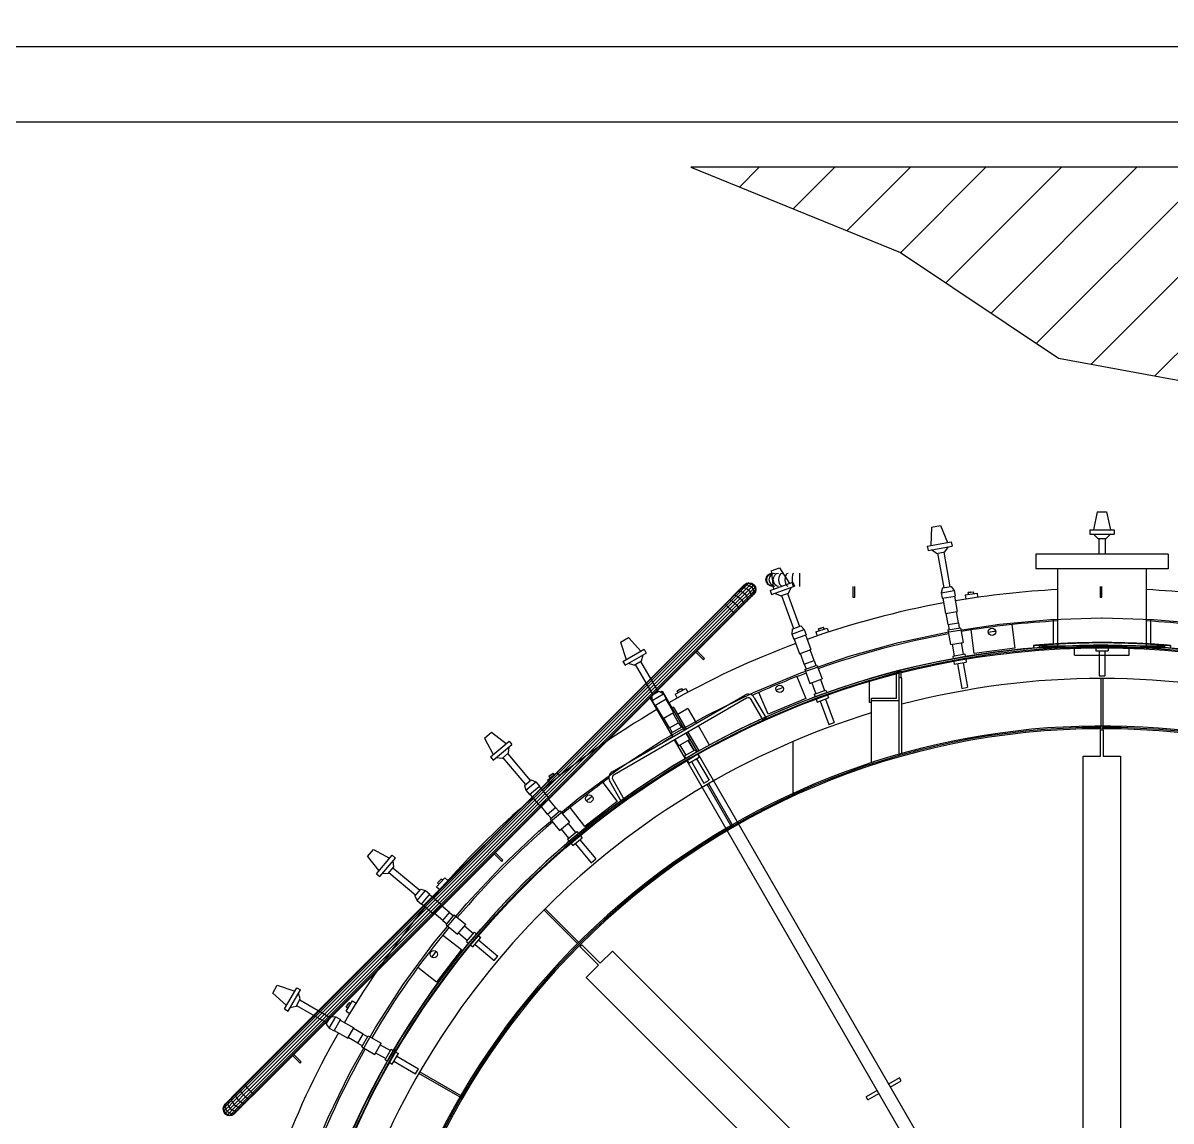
# Model space of a CAD drawing. Header units: metres. Extents: x 0 to 63075, y 0 to 44550.
# Drawn here: x 57802 to 58431, y 41837 to 42439 of the extents above; entities that cross this region are included whole.
import ezdxf

# ---------------------------------------------------------------- set-up
doc = ezdxf.new("R2010")
doc.units = ezdxf.units.M
doc.header["$LTSCALE"] = 75
for name, color, linetype in [('GSB', 7, 'Continuous'), ('ML6', 1, 'Continuous'), ('SDM', 7, 'Continuous'), ('SL1', 8, 'Continuous')]:
    doc.layers.add(name, color=color, linetype=linetype)
doc.styles.add('ROMANS', font='ROMANS.SHX')
doc.dimstyles.new('75___1-75', dxfattribs={"dimscale": 75, "dimtxt": 2.5, "dimasz": 2, "dimexe": 1.5, "dimexo": 1, "dimgap": 0.5, "dimtad": 1, "dimdec": 0, "dimzin": 12, "dimtxsty": 'ROMANS', "dimcen": 0, "dimclrd": 256, "dimclre": 256, "dimclrt": 3, "dimazin": 3, "dimtfac": 1, "dimtdec": 0, "dimtmove": 0, "dimatfit": 0, "dimfxl": 1, "dimlwd": -1, "dimlwe": -1, "dimarcsym": 0})

# ---------------------------------------------------------------- blocks, each defined once
blk = doc.blocks.new('A$C6bae614f')
at = {"layer": 'SL1'}
h = blk.add_hatch(dxfattribs=at)
h.set_pattern_fill('_USER', color=256, scale=195, angle=44.9981, style=0, pattern_type=0)
h.set_pattern_definition([(44.99813, (346235.7, -3607.55), (-137.8813, 137.89033), [])])
h.paths.add_polyline_path([(405901.2, 56898.2), (401513.3, 56898.3), (402279.4, 56587.7), (402855.4, 56201.3), (403609, 56062.2), (404432.8, 56092.1), (405157.1, 56389.7), (405568.8, 56741.9)])
for p, q in [((387952.8, 57339.8), (407722, 57339.8)), ((388233.8, 57064.3), (407422, 57064.3)), ((402997.8, 55640.4), (402983.9, 55574.5)), ((402997.8, 55640.4), (403031.4, 55640.4)), ((403031.4, 55640.4), (403045.3, 55574.5)), ((402392.5, 55584.5), (402390.3, 55517.2)), ((402392.5, 55584.5), (402425.6, 55590.3)), ((402425.6, 55590.3), (402450.7, 55527.8)), ((402970.2, 55574.5), (403059.1, 55574.5)), ((402970.2, 55574.5), (402970.2, 55558.6)), ((402970.2, 55558.6), (403059.1, 55558.6)), ((402999.1, 55542.7), (402983.2, 55558.6)), ((403030.2, 55542.7), (403046.1, 55558.6)), ((403059.1, 55574.5), (403059.1, 55558.6)), ((402376.8, 55514.8), (402464.3, 55530.2)), ((402376.8, 55514.8), (402379.5, 55499.2)), ((402379.5, 55499.2), (402467.1, 55514.6)), ((402441.4, 55493.9), (402454.3, 55512.4)), ((402464.3, 55530.2), (402467.1, 55514.6)), ((402999.1, 55542.7), (403030.2, 55542.7)), ((403003.1, 55542.7), (403003.1, 55485.7)), ((403026.2, 55542.7), (403026.2, 55485.7)), ((402410.7, 55488.5), (402392.3, 55501.5)), ((402410.7, 55488.5), (402441.4, 55493.9)), ((402414.7, 55489.2), (402436.9, 55363)), ((402437.4, 55493.2), (402459.7, 55367)), ((403256.1, 55485.7), (402773.1, 55485.7)), ((402773.1, 55485.7), (402773.1, 55432.3)), ((403256.1, 55485.7), (403256.1, 55432.3)), ((401806.2, 55424.4), (401837.7, 55435.9)), ((401837.7, 55435.9), (401873.3, 55378.7)), ((403256.1, 55432.3), (402773.1, 55432.3)), ((402852.6, 55432.3), (402852.6, 55150.9)), ((403176.6, 55432.3), (403176.6, 55150.9)), ((401787.4, 55392.3), (401789.3, 55401.7)), ((401789.3, 55383), (401787.4, 55392.3)), ((401789.3, 55401.7), (401794.5, 55409.6)), ((401790.5, 55392.3), (401792.3, 55401.7)), ((401792.3, 55383), (401790.5, 55392.3)), ((401792.3, 55401.7), (401797.5, 55409.6)), ((401794.5, 55409.6), (401802.5, 55414.9)), ((401797.5, 55409.6), (401805.2, 55414.9)), ((401799.7, 55392.3), (401801.4, 55401.7)), ((401801.4, 55383), (401799.7, 55392.3)), ((401801.4, 55401.7), (401806.2, 55409.6)), ((401802.5, 55414.9), (401811.8, 55416.7)), ((401805.2, 55414.9), (401814.3, 55416.7)), ((401806.2, 55424.4), (401815.7, 55357.7)), ((401806.2, 55409.6), (401813.3, 55414.9)), ((401813.3, 55414.9), (401821.7, 55416.7)), ((401814.5, 55392.3), (401816, 55401.7)), ((401816, 55383), (401814.5, 55392.3)), ((401816, 55401.7), (401820.1, 55409.6)), ((401820.1, 55409.6), (401826.3, 55414.9)), ((401826.3, 55414.9), (401833.6, 55416.7)), ((401834.2, 55392.3), (401835.4, 55401.7)), ((401835.4, 55383), (401834.2, 55392.3)), ((401835.4, 55401.7), (401838.7, 55409.6)), ((401838.7, 55409.6), (401843.6, 55414.9)), ((401843.6, 55414.9), (401849.4, 55416.7)), ((401857.8, 55392.3), (401858.6, 55401.7)), ((401858.6, 55383), (401857.8, 55392.3)), ((401858.6, 55401.7), (401860.9, 55409.6)), ((401860.9, 55409.6), (401864.4, 55414.9)), ((401864.4, 55414.9), (401868.4, 55416.7)), ((401884.1, 55392.3), (401884.5, 55401.7)), ((401884.5, 55383), (401884.1, 55392.3)), ((401884.5, 55401.7), (401885.7, 55409.6)), ((401885.7, 55409.6), (401887.5, 55414.9)), ((401887.5, 55414.9), (401889.5, 55416.7)), ((401911.8, 55414.9), (401911.8, 55416.7)), ((401911.8, 55409.6), (401911.8, 55414.9)), ((401911.8, 55375.1), (401911.8, 55409.6)), ((401682.6, 55347.6), (401669.2, 55334.2)), ((401700.2, 55362.7), (401673.3, 55335.8)), ((401718.2, 55373.2), (401679.5, 55334.5)), ((401693.8, 55358.8), (401682.6, 55347.6)), ((401682.6, 55347.6), (401688, 55350.4)), ((401686.7, 55330.5), (401703.2, 55346.9)), ((401688, 55350.4), (401695.2, 55350.2)), ((401702.2, 55367.2), (401693.8, 55358.8)), ((401693.8, 55358.8), (401700.2, 55362.7)), ((401695.2, 55350.2), (401703.2, 55346.9)), ((401709.4, 55371.9), (401700.2, 55362.7)), ((401700.2, 55362.7), (401708.4, 55363.3)), ((401707.4, 55372.5), (401702.2, 55367.2)), ((401702.2, 55367.2), (401709.4, 55371.9)), ((401703.2, 55346.9), (401733.6, 55377.4)), ((401703.2, 55346.9), (401710.6, 55341.1)), ((401707.4, 55372.5), (401715.2, 55377.6)), ((401709.2, 55374.2), (401707.4, 55372.5)), ((401708.4, 55363.3), (401716.9, 55360.6)), ((401709.2, 55374.2), (401717.1, 55379.5)), ((401715.2, 55377.6), (401709.4, 55371.9)), ((401709.4, 55371.9), (401718.2, 55373.2)), ((401735, 55365.5), (401710.6, 55341.1)), ((401715.2, 55377.6), (401717.1, 55379.5)), ((401715.2, 55377.6), (401724.4, 55379.3)), ((401746.8, 55364.2), (401716.4, 55333.7)), ((401716.9, 55360.6), (401724.5, 55355.1)), ((401717.1, 55379.5), (401726.4, 55381.4)), ((401726.4, 55381.4), (401718.2, 55373.2)), ((401718.2, 55373.2), (401727.2, 55371)), ((401724.4, 55379.3), (401733.6, 55377.4)), ((401724.5, 55355.1), (401730.1, 55347.4)), ((401726.4, 55381.4), (401735.8, 55379.5)), ((401727.2, 55371), (401735, 55365.5)), ((401730.1, 55347.4), (401732.7, 55338.9)), ((401747, 55345.7), (401732.1, 55330.8)), ((401742.6, 55348.8), (401732.7, 55338.9)), ((401733.6, 55377.4), (401735.8, 55379.5)), ((401733.6, 55377.4), (401741.5, 55372)), ((401741.5, 55372), (401735, 55365.5)), ((401735, 55365.5), (401740.4, 55357.7)), ((401735.8, 55379.5), (401743.7, 55374.2)), ((401740.4, 55357.7), (401742.6, 55348.8)), ((401742.6, 55348.8), (401741.3, 55340)), ((401741.5, 55372), (401743.7, 55374.2)), ((401741.5, 55372), (401746.8, 55364.2)), ((401747, 55345.7), (401741.9, 55338)), ((401750.8, 55357), (401742.6, 55348.8)), ((401743.7, 55374.2), (401749, 55366.3)), ((401749, 55347.7), (401743.7, 55339.7)), ((401746.8, 55364.2), (401749, 55366.3)), ((401746.8, 55364.2), (401748.8, 55354.9)), ((401748.8, 55354.9), (401747, 55345.7)), ((401747, 55345.7), (401749, 55347.7)), ((401749, 55366.3), (401750.8, 55357)), ((401750.8, 55357), (401749, 55347.7)), ((401794.5, 55375.1), (401789.3, 55383)), ((401797.5, 55375.1), (401792.3, 55383)), ((401802.5, 55369.8), (401794.5, 55375.1)), ((401805.2, 55369.8), (401797.5, 55375.1)), ((401806.2, 55375.1), (401801.4, 55383)), ((401811.8, 55367.9), (401802.5, 55369.8)), ((401802.7, 55353), (401886.3, 55383.4)), ((401802.7, 55353), (401808.1, 55338.1)), ((401814.3, 55367.9), (401805.2, 55369.8)), ((401813.3, 55369.8), (401806.2, 55375.1)), ((401808.1, 55338.1), (401891.7, 55368.5)), ((401821.7, 55367.9), (401813.3, 55369.8)), ((401820.1, 55375.1), (401816, 55383)), ((401826.3, 55369.8), (401820.1, 55375.1)), ((401840.8, 55333), (401820.4, 55342.5)), ((401833.6, 55367.9), (401826.3, 55369.8)), ((401838.7, 55375.1), (401835.4, 55383)), ((401843.6, 55369.8), (401838.7, 55375.1)), ((401840.8, 55333), (401870, 55343.6)), ((401849.4, 55367.9), (401843.6, 55369.8)), ((401860.9, 55375.1), (401858.6, 55383)), ((401864.4, 55369.8), (401860.9, 55375.1)), ((401868.4, 55367.9), (401864.4, 55369.8)), ((401866.2, 55342.3), (401910.1, 55221.8)), ((401870, 55343.6), (401879.5, 55364.1)), ((401885.7, 55375.1), (401884.5, 55383)), ((401887.5, 55369.8), (401885.7, 55375.1)), ((401886.3, 55383.4), (401891.7, 55368.5)), ((401889.5, 55367.9), (401887.5, 55369.8)), ((401911.8, 55369.8), (401911.8, 55375.1)), ((401911.8, 55367.9), (401911.8, 55369.8)), ((402105.4, 55367.9), (402105.4, 55328.8)), ((402111.8, 55328.8), (402111.8, 55367.9)), ((402432.2, 55362.2), (402427.7, 55344.5)), ((402427.7, 55344.5), (402474.7, 55352.8)), ((402427.7, 55344.5), (402431.2, 55324.5)), ((402432.2, 55362.2), (402464.4, 55367.8)), ((402464.4, 55367.8), (402474.7, 55352.8)), ((402474.7, 55352.8), (402478.2, 55332.8)), ((402514.9, 55337.4), (402558.4, 55343.5)), ((402526.2, 55345.9), (402545.3, 55348.6)), ((402535.7, 55347.3), (402526.2, 55345.9)), ((402527.2, 55339.1), (402526.2, 55345.9)), ((402535.7, 55347.3), (402545.3, 55348.6)), ((402546.2, 55341.8), (402545.3, 55348.6)), ((402558.4, 55343.5), (402560.6, 55328.2)), ((403008.3, 55367.9), (403008.3, 55328.8)), ((403014.6, 55328.8), (403014.6, 55367.9)), ((401673.3, 55335.8), (399850.4, 53513)), ((399882.7, 53547.8), (401638.5, 55303.5)), ((401654.2, 55319.3), (401638.5, 55303.5)), ((401638.5, 55303.5), (401639.8, 55302.2)), ((401639.8, 55302.2), (401643.5, 55298.5)), ((401679.5, 55334.5), (401643.5, 55298.5)), ((401668.4, 55312.2), (401649.1, 55292.9)), ((401669.2, 55334.2), (401654.2, 55319.3)), ((401654.2, 55319.3), (401657, 55319.4)), ((401710.6, 55341.1), (401655.7, 55286.3)), ((401657, 55319.4), (401662, 55316.9)), ((401662, 55316.9), (401668.4, 55312.2)), ((401668.4, 55312.2), (401686.7, 55330.5)), ((401668.4, 55312.2), (401675.3, 55305.9)), ((401669.2, 55334.2), (401673.3, 55335.8)), ((401705.2, 55303.9), (401671.7, 55270.3)), ((401673.3, 55335.8), (401679.5, 55334.5)), ((401675.3, 55305.9), (401681.6, 55299)), ((401679.5, 55334.5), (401686.7, 55330.5)), ((401699.9, 55317.3), (401681.6, 55299)), ((401703.9, 55310.1), (401686.4, 55292.5)), ((401686.7, 55330.5), (401693.9, 55324.4)), ((401717.1, 55313.1), (401688.7, 55284.8)), ((401693.9, 55324.4), (401699.9, 55317.3)), ((401716.4, 55333.7), (401699.9, 55317.3)), ((401699.9, 55317.3), (401703.9, 55310.1)), ((401705.2, 55303.9), (401703.7, 55299.7)), ((401732.7, 55338.9), (401703.9, 55310.1)), ((401703.9, 55310.1), (401705.2, 55303.9)), ((401732.1, 55330.8), (401705.2, 55303.9)), ((401710.6, 55341.1), (401716.4, 55333.7)), ((401716.4, 55333.7), (401719.6, 55325.8)), ((401741.9, 55338), (401717.1, 55313.1)), ((401719.9, 55318.5), (401717.1, 55313.1)), ((401719.6, 55325.8), (401719.9, 55318.5)), ((401732.1, 55330.8), (401728.3, 55324.3)), ((401732.7, 55338.9), (401732.1, 55330.8)), ((401741.3, 55340), (401736.7, 55332.7)), ((401741.9, 55338), (401743.7, 55339.7)), ((401844.5, 55334.4), (401888.3, 55213.9)), ((402105.4, 55328.8), (402111.8, 55328.8)), ((402431.2, 55324.5), (402478.2, 55332.8)), ((402433.1, 55324.8), (402442.9, 55268.7)), ((402476.4, 55332.4), (402486.3, 55276.4)), ((402514.9, 55337.4), (402517.2, 55321.7)), ((403008.3, 55328.8), (403014.6, 55328.8)), ((401643.5, 55298.5), (399851.7, 53506.8)), ((399874, 53517.9), (401649.1, 55292.9)), ((401667.9, 55274.1), (399876.1, 53482.4)), ((399887.2, 53504.7), (401662.3, 55279.7)), ((399898.6, 53497.4), (401671.7, 55270.3)), ((401655.7, 55286.3), (399899.9, 53530.6)), ((401673, 55269), (399917.2, 53513.3)), ((401643.5, 55298.5), (401655.7, 55286.3)), ((401655.7, 55286.3), (401662.3, 55279.7)), ((401681.6, 55299), (401662.3, 55279.7)), ((401662.3, 55279.7), (401667.9, 55274.1)), ((401686.4, 55292.5), (401667.9, 55274.1)), ((401667.9, 55274.1), (401671.7, 55270.3)), ((401671.7, 55270.3), (401673, 55269)), ((401688.7, 55284.8), (401673, 55269)), ((401681.6, 55299), (401686.4, 55292.5)), ((401686.4, 55292.5), (401688.9, 55287.5)), ((401688.9, 55287.5), (401688.7, 55284.8)), ((402442.9, 55268.7), (402486.3, 55276.4)), ((402453, 55228.9), (402445.7, 55269.2)), ((402490.5, 55235.5), (402483.5, 55275.9)), ((401883.9, 55212.3), (401914.5, 55223.5)), ((401914.5, 55223.5), (401927.3, 55210.4)), ((401979.2, 55212.6), (401997.6, 55218.6)), ((401988.4, 55215.7), (401997.6, 55218.6)), ((401999.7, 55212), (401997.6, 55218.6)), ((402451.9, 55209), (402498.2, 55217.2)), ((402453, 55228.9), (402490.5, 55235.5)), ((402453, 55228.9), (402456.3, 55209.8)), ((402455, 55202.6), (402640.1, 55230.7)), ((402490.5, 55235.5), (402493.8, 55216.4)), ((402498.2, 55217.2), (402507.6, 55163.7)), ((402640.1, 55230.7), (402826.5, 55247.7)), ((402685.4, 55228.6), (402696.7, 55142.4)), ((402826.5, 55247.7), (403013.6, 55253.3)), ((402836.8, 55248), (402836.8, 55157.6)), ((403013.6, 55253.3), (403015.6, 55253.3)), ((403015.6, 55253.3), (403202.7, 55247.6)), ((403192.4, 55248), (403192.4, 55157.5)), ((403202.7, 55247.6), (403389.1, 55230.7)), ((401256.5, 55164.9), (401285.6, 55181.7)), ((401285.6, 55181.7), (401330.6, 55131.5)), ((401883.9, 55212.3), (401882.4, 55194.1)), ((401882.4, 55194.1), (401927.3, 55210.4)), ((401882.4, 55194.1), (401889.4, 55175)), ((401889.4, 55175), (401934.3, 55191.3)), ((401891.2, 55175.6), (401910.6, 55122.2)), ((401927.3, 55210.4), (401934.3, 55191.3)), ((401932.5, 55190.7), (401952, 55137.2)), ((401969.6, 55202.2), (402011.4, 55215.9)), ((401969.6, 55202.2), (401974.5, 55187.2)), ((401988.4, 55215.7), (401979.2, 55212.6)), ((401981.4, 55206.1), (401979.2, 55212.6)), ((402011.4, 55215.9), (402016.2, 55201.1)), ((402272, 55163.3), (402455, 55202.6)), ((402451.9, 55209), (402461.4, 55155.6)), ((402548, 55122.8), (402536.7, 55209)), ((401256.5, 55164.9), (401277.5, 55100.8)), ((401265.5, 55093.9), (401342.5, 55138.4)), ((401342.5, 55138.4), (401350.4, 55124.7)), ((401910.6, 55122.2), (401952, 55137.2)), ((401963.2, 55097.7), (401949.3, 55136.3)), ((402091.6, 55113), (402272, 55163.3)), ((402461.4, 55155.6), (402507.6, 55163.7)), ((402468, 55156.7), (402475.4, 55114.7)), ((402501, 55162.6), (402508.4, 55120.5)), ((402696.7, 55142.4), (402548, 55122.8)), ((402764.6, 55152.4), (402764.6, 55152.4)), ((402764.6, 55152.4), (402764.6, 55142.9)), ((402785.6, 55151), (403243.6, 55150.9)), ((402785.6, 55151), (402785.6, 55144.6)), ((402785.6, 55144.6), (403243.6, 55144.6)), ((402836.8, 55157.6), (402836.8, 55157.6)), ((402836.8, 55148), (402836.8, 55148)), ((402914.6, 55116.7), (402914.6, 55142.1)), ((403114.6, 55142.1), (402914.6, 55142.1)), ((402992.3, 55143.7), (402992.3, 55132.8)), ((402992.3, 55132.8), (403036.8, 55132.8)), ((403004, 55132.8), (403003.9, 55041.5)), ((403025.2, 55132.8), (403025.2, 55041.5)), ((403036.8, 55143.7), (403036.8, 55132.8)), ((403114.6, 55116.7), (403114.6, 55142.1)), ((403192.4, 55148), (403192.4, 55148)), ((403243.6, 55150.9), (403243.6, 55144.6)), ((403264.6, 55152.4), (403264.6, 55142.9)), ((401265.5, 55093.9), (401273.4, 55080.2)), ((401273.4, 55080.2), (401350.4, 55124.7)), ((401306.4, 55080.9), (401333.4, 55096.4)), ((401329.9, 55094.4), (401394, 54983.4)), ((401333.4, 55096.4), (401339.2, 55118.2)), ((401531.6, 55127.6), (401559.2, 55100)), ((401563.7, 55104.5), (401536, 55132.1)), ((401559.2, 55100), (401563.7, 55104.5)), ((401927.4, 55084.6), (401913.3, 55123.1)), ((401914.7, 55052), (402091.6, 55113)), ((401927.4, 55084.6), (401963.2, 55097.7)), ((401963.2, 55097.7), (401969.8, 55079.5)), ((402470, 55113.7), (402513.8, 55121.5)), ((402470, 55113.7), (402471.8, 55103.8)), ((402473.4, 55094.4), (402475.3, 55083.7)), ((402475.3, 55083.7), (402519.1, 55091.4)), ((402513.8, 55121.5), (402515.6, 55111.5)), ((402517.2, 55102.2), (402519.1, 55091.4)), ((402914.6, 55116.7), (403114.6, 55116.7)), ((401306.4, 55080.9), (401284.7, 55086.7)), ((401309.9, 55082.9), (401374, 54971.9)), ((401741.7, 54980.3), (401914.7, 55052)), ((401927.4, 55084.6), (401934, 55066.5)), ((401929.9, 55064.9), (401974, 55081)), ((401929.9, 55064.9), (401948.4, 55013.9)), ((401974, 55081), (401992.6, 55030)), ((402165.4, 55023.9), (402280.4, 55058.9)), ((402264.6, 55051.9), (402274.1, 55051.9)), ((402264.6, 54959.8), (402264.6, 55051.9)), ((402274.1, 54755), (402274.1, 55051.9)), ((402280.4, 55058.9), (402280.4, 55034.3)), ((402486.8, 55085.7), (402502.6, 54995.8)), ((402507.7, 55089.4), (402523.6, 54999.5)), ((401900.7, 55038.6), (401933.9, 54958.3)), ((401948.4, 55013.9), (401992.6, 55030)), ((401954.7, 55016.2), (401969.3, 54976.1)), ((401986.3, 55027.7), (402000.9, 54987.6)), ((402165.4, 54943.9), (402165.4, 55023.9)), ((402283.6, 55034.3), (402274.1, 55034.3)), ((402283.6, 54757.7), (402283.6, 55034.3)), ((403003.9, 55041.5), (403025.2, 55041.5)), ((403011.4, 54858.3), (403011.4, 55031.8)), ((403017.8, 55031.8), (403017.8, 54858.3)), ((401226.5, 54691.5), (401710.5, 54970.9)), ((401369.8, 54969.5), (401398.1, 54985.8)), ((401369.8, 54969.5), (401371.6, 54951.3)), ((401371.6, 54951.3), (401413, 54975.2)), ((401398.1, 54985.8), (401413, 54975.2)), ((401407.9, 54984.3), (401403.7, 54981.8)), ((401409.1, 54985), (401407.9, 54984.3)), ((401409.1, 54985), (401490.5, 54843.9)), ((401413, 54975.2), (401423.1, 54957.6)), ((401456.1, 54974.5), (401494.8, 54995.1)), ((401456.1, 54974.5), (401463.5, 54960.5)), ((401463.7, 54986.4), (401480.7, 54995.5)), ((401472.2, 54991), (401463.7, 54986.4)), ((401466.9, 54980.3), (401463.7, 54986.4)), ((401472.2, 54991), (401480.7, 54995.5)), ((401483.9, 54989.3), (401480.7, 54995.5)), ((401494.8, 54995.1), (401502.1, 54981.5)), ((401573.4, 54898.4), (401741.7, 54980.3)), ((401795.3, 54900.9), (401762.1, 54981.2)), ((401964.2, 54974.2), (402006, 54989.4)), ((401964.2, 54974.2), (401967.7, 54964.7)), ((402006, 54989.4), (402009.5, 54979.9)), ((402012.7, 54971), (402016.5, 54960.8)), ((402502.6, 54995.8), (402523.6, 54999.5)), ((401716.8, 54959.9), (401232.9, 54680.5)), ((401365.1, 54959.6), (401369.4, 54962.1)), ((401365.1, 54959.6), (401446.5, 54818.5)), ((401370.5, 54962.7), (401369.4, 54962.1)), ((401371.6, 54951.3), (401381.8, 54933.7)), ((401381.8, 54933.7), (401423.1, 54957.6)), ((401383.4, 54934.7), (401411.9, 54885.4)), ((401421.5, 54956.7), (401450, 54907.4)), ((401444.8, 54925.7), (401443.7, 54925.1)), ((401450.9, 54925.2), (401496, 54847.1)), ((401777.6, 54880), (401734.2, 54955.3)), ((401745.2, 54961.6), (401788.6, 54886.4)), ((401933.9, 54958.3), (401795.3, 54900.9)), ((401970.9, 54955.8), (401974.6, 54945.5)), ((401974.6, 54945.5), (402016.5, 54960.8)), ((401985.6, 54949.5), (402016.8, 54863.7)), ((402005.5, 54956.8), (402036.8, 54871)), ((402172.5, 54943.9), (402165.4, 54943.9)), ((402172.5, 54723.9), (402172.5, 54959.8)), ((402172.5, 54959.8), (402264.6, 54959.8)), ((402274.1, 54950.3), (402172.5, 54950.3)), ((401410.4, 54806.4), (401573.4, 54898.4)), ((401411.9, 54885.4), (401450, 54907.4)), ((401434.9, 54851.3), (401414.3, 54886.8)), ((401467.9, 54870.4), (401447.5, 54906)), ((401470.1, 54904), (401499.1, 54920.7)), ((401534.5, 54869.3), (401505.2, 54920.2)), ((401788.6, 54886.4), (401777.6, 54880)), ((401434.9, 54851.3), (401467.9, 54870.4)), ((401434.9, 54851.3), (401444.6, 54834.6)), ((401440.7, 54832.4), (401481.4, 54855.8)), ((401467.9, 54870.4), (401477.6, 54853.6)), ((401481.4, 54855.8), (401488.9, 54843)), ((401581.1, 54788.7), (401540.9, 54858.3)), ((402016.8, 54863.7), (402036.8, 54871)), ((403009.8, 54748.5), (403009.8, 54843.8)), ((403009.8, 54843.8), (403019.3, 54843.8)), ((403012.2, 54848.5), (403012.2, 54853.3)), ((403017, 54853.3), (403017, 54848.5)), ((403019.3, 54843.8), (403019.3, 54748.5)), ((400760.3, 54813.8), (400786, 54835.4)), ((400760.3, 54813.8), (400792, 54754.4)), ((400781.5, 54745.6), (400849.6, 54802.7)), ((400786, 54835.4), (400839, 54793.8)), ((400849.6, 54802.7), (400859.7, 54790.6)), ((401253.2, 54704.8), (401410.4, 54806.4)), ((401440.7, 54832.4), (401448.2, 54819.5)), ((401452.9, 54807.5), (401492.6, 54738.6)), ((401454.5, 54808.5), (401467.9, 54785.3)), ((401467.9, 54785.3), (401508.6, 54808.8)), ((401495.2, 54832), (401508.6, 54808.8)), ((401496.9, 54832.9), (401536.6, 54764)), ((401502.4, 54836.1), (401542.2, 54767.2)), ((401502.8, 54805.5), (401524.1, 54768.5)), ((401526.1, 54769.6), (401504.7, 54806.6)), ((401887.2, 54612.2), (401887.2, 54801.9)), ((400791.6, 54733.4), (400859.7, 54790.6)), ((400824, 54739.8), (400847.8, 54759.8)), ((400844.8, 54757.2), (400927.2, 54659)), ((400847.8, 54759.8), (400849.8, 54782.2)), ((401473.7, 54788.7), (401495.1, 54751.7)), ((401490.3, 54749), (401528.9, 54771.2)), ((401528.9, 54771.2), (401533.9, 54762.5)), ((401540.3, 54755.2), (402885.4, 52425.2)), ((400781.5, 54745.6), (400791.6, 54733.4)), ((400824, 54739.8), (400801.6, 54741.8)), ((400827.1, 54742.4), (400909.5, 54644.2)), ((401490.3, 54749), (401495.4, 54740.2)), ((401498.5, 54731), (402843.6, 52401)), ((401500.1, 54732), (401505.6, 54722.6)), ((401505.6, 54722.6), (401544.1, 54744.8)), ((401515.7, 54728.4), (401561.3, 54649.3)), ((401534, 54739), (401579.7, 54659.9)), ((401538.6, 54754.3), (401544.1, 54744.8)), ((402946.3, 52445.4), (402946.3, 54748.5)), ((402946.3, 54748.5), (403009.8, 54748.5)), ((403019.3, 54748.5), (403082.8, 54748.5)), ((403082.8, 54748.5), (403082.8, 52445.4)), ((400989.8, 54661), (401024.4, 54688.1)), ((400995.3, 54674), (401010.5, 54686)), ((401002.9, 54680), (400995.3, 54674)), ((400999.6, 54668.6), (400995.3, 54674)), ((401002.9, 54680), (401010.5, 54686)), ((401014.7, 54680.5), (401010.5, 54686)), ((401024.4, 54688.1), (401034, 54675.9)), ((401102.4, 54593.8), (401253.2, 54704.8)), ((400905.8, 54641.1), (400930.8, 54662.1)), ((400905.8, 54641.1), (400910.7, 54623.5)), ((400910.7, 54623.5), (400947.3, 54654.2)), ((400923.8, 54608), (400960.4, 54638.7)), ((400930.8, 54662.1), (400947.3, 54654.2)), ((400947.3, 54654.2), (400960.4, 54638.7)), ((400958.9, 54637.4), (400995.5, 54593.9)), ((400989.8, 54661), (400999.6, 54648.5)), ((401191.8, 54652), (401244.8, 54583)), ((401260.7, 54581.6), (401217.2, 54656.9)), ((401228.2, 54663.2), (401271.7, 54588)), ((401561.3, 54649.3), (401579.7, 54659.9)), ((401659.3, 54494.4), (401572.6, 54644.6)), ((401578.1, 54647.8), (401664.8, 54497.5)), ((400910.7, 54623.5), (400923.8, 54608)), ((400925.2, 54609.2), (400961.8, 54565.6)), ((400958.6, 54474), (401102.4, 54593.8)), ((400961.8, 54565.6), (400995.5, 54593.9)), ((401019.6, 54560.5), (400993.3, 54592.1)), ((401271.7, 54588), (401260.7, 54581.6)), ((400990.4, 54536.1), (400963.9, 54567.4)), ((400990.4, 54536.1), (401019.6, 54560.5)), ((400999.4, 54518.4), (401035.4, 54548.6)), ((401019.6, 54560.5), (401032, 54545.7)), ((401035.4, 54548.6), (401070.3, 54507)), ((401125.7, 54491.7), (401072.8, 54560.7)), ((401244.8, 54583), (401125.7, 54491.7)), ((400990.4, 54536.1), (401002.8, 54521.2)), ((400999.4, 54518.4), (401034.3, 54476.8)), ((401034.3, 54476.8), (401070.3, 54507)), ((400822.2, 54345.7), (400958.6, 54474)), ((401039.5, 54481.1), (401066.9, 54448.4)), ((401062.7, 54444.9), (401096.8, 54473.5)), ((401065.2, 54502.7), (401092.6, 54469.9)), ((401096.8, 54473.5), (401103.3, 54465.7)), ((401062.7, 54444.9), (401069.2, 54437.1)), ((401075.3, 54429.9), (401082.3, 54421.5)), ((401082.3, 54421.5), (401116.4, 54450.1)), ((401091.3, 54429), (401149.9, 54359)), ((401107.5, 54442.6), (401166.3, 54372.7)), ((401109.4, 54458.5), (401116.4, 54450.1)), ((400332.5, 54382), (400354.1, 54407.7)), ((400332.5, 54382), (400374.1, 54329)), ((400354.1, 54407.7), (400413.5, 54376)), ((400365.2, 54318.4), (400422.4, 54386.5)), ((400422.4, 54386.5), (400434.5, 54376.3)), ((400795.1, 54391.2), (400822.7, 54363.5)), ((400827.2, 54368), (400799.6, 54395.7)), ((400377.4, 54308.2), (400434.5, 54376.3)), ((400408.2, 54320.1), (400428.2, 54343.9)), ((400425.6, 54340.9), (400523.8, 54258.5)), ((400428.2, 54343.9), (400426.2, 54366.4)), ((400693.9, 54209.4), (400822.2, 54345.7)), ((400822.7, 54363.5), (400827.2, 54368)), ((401149.9, 54359), (401166.3, 54372.7)), ((400365.2, 54318.4), (400377.4, 54308.2)), ((400408.2, 54320.1), (400385.7, 54318.2)), ((400410.7, 54323.2), (400508.9, 54240.8)), ((400585.1, 54271.3), (400614.5, 54304)), ((400588.2, 54285.1), (400601.2, 54299.5)), ((400594.7, 54292.3), (400601.2, 54299.5)), ((400606.3, 54294.8), (400601.2, 54299.5)), ((400614.5, 54304), (400626, 54293.7)), ((400505.8, 54237.2), (400526.8, 54262.2)), ((400513.7, 54220.7), (400544.4, 54257.3)), ((400526.8, 54262.2), (400544.4, 54257.3)), ((400544.4, 54257.3), (400560, 54244.2)), ((400585.1, 54271.3), (400596.9, 54260.7)), ((400594.7, 54292.3), (400588.2, 54285.1)), ((400593.4, 54280.5), (400588.2, 54285.1)), ((400505.8, 54237.2), (400513.7, 54220.7)), ((400513.7, 54220.7), (400529.3, 54207.6)), ((400529.3, 54207.6), (400560, 54244.2)), ((400558.8, 54242.8), (400602.4, 54206.2)), ((400530.5, 54209.1), (400574.1, 54172.5)), ((400574.1, 54065.6), (400693.9, 54209.4)), ((400574.1, 54172.5), (400602.4, 54206.2)), ((400607.4, 54148.4), (400575.9, 54174.6)), ((400631.9, 54177.6), (400600.6, 54204)), ((400607.4, 54148.4), (400631.9, 54177.6)), ((400619.4, 54132.5), (400649.6, 54168.5)), ((400631.9, 54177.6), (400646.7, 54165.1)), ((400649.6, 54168.5), (400691.2, 54133.6)), ((401099.6, 54063.8), (400976.9, 54186.5)), ((400981.4, 54191), (401104.1, 54068.3)), ((400607.4, 54148.4), (400622.2, 54135.9)), ((400619.4, 54132.5), (400661, 54097.6)), ((400661, 54097.6), (400691.2, 54133.6)), ((400686.8, 54128.5), (400719.6, 54101)), ((400607.2, 54095.1), (400676.2, 54042.2)), ((400665.3, 54102.8), (400698, 54075.3)), ((400694.5, 54071.1), (400723.1, 54105.2)), ((400717.8, 54051.5), (400746.4, 54085.6)), ((400723.1, 54105.2), (400730.8, 54098.7)), ((400738.1, 54092.6), (400746.4, 54085.6)), ((400463.1, 53914.8), (400574.1, 54065.6)), ((400676.2, 54042.2), (400584.9, 53923.2)), ((400694.5, 54071.1), (400702.2, 54064.6)), ((400709.5, 54058.5), (400717.8, 54051.5)), ((400725.3, 54060.4), (400795.2, 54001.7)), ((400738.9, 54076.7), (400808.9, 54018)), ((401108.7, 54052.5), (401115.5, 54059.2)), ((401176.1, 53985.1), (401108.7, 54052.5)), ((401115.5, 54059.2), (401182.8, 53991.8)), ((400795.2, 54001.7), (400808.9, 54018)), ((401182.8, 53991.8), (401227.7, 54036.7)), ((401227.7, 54036.7), (402856.2, 52408.1)), ((400584.9, 53923.2), (400515.9, 53976.1)), ((401131.2, 53940.2), (401176.1, 53985.1)), ((402759.7, 52311.6), (401131.2, 53940.2)), ((399986.3, 53882.4), (400003.1, 53911.5)), ((399986.3, 53882.4), (400036.4, 53837.4)), ((400003.1, 53911.5), (400067.1, 53890.5)), ((400029.5, 53825.5), (400074, 53902.5)), ((400043.2, 53817.6), (400087.7, 53894.6)), ((400074, 53902.5), (400087.7, 53894.6)), ((400087, 53861.5), (400081.2, 53883.3)), ((400361.5, 53757.6), (400463.1, 53914.8)), ((400071.5, 53834.6), (400049.7, 53828.8)), ((400071.5, 53834.6), (400087, 53861.5)), ((400073.5, 53838.1), (400184.5, 53774)), ((400085.1, 53858.1), (400196, 53794)), ((400254.3, 53817.3), (400277.5, 53854.6)), ((400254.9, 53831.4), (400265.1, 53847.8)), ((400260, 53839.6), (400254.9, 53831.4)), ((400260, 53839.6), (400265.1, 53847.8)), ((400271, 53844.1), (400265.1, 53847.8)), ((400277.5, 53854.6), (400290.7, 53846.4)), ((400029.5, 53825.5), (400043.2, 53817.6)), ((400182.1, 53769.9), (400198.4, 53798.1)), ((400192.7, 53755), (400216.6, 53796.4)), ((400198.4, 53798.1), (400216.6, 53796.4)), ((400216.6, 53796.4), (400234.2, 53786.2)), ((400254.3, 53817.3), (400267.7, 53808.9)), ((400260.8, 53827.8), (400254.9, 53831.4)), ((400182.1, 53769.9), (400192.7, 53755)), ((400192.7, 53755), (400210.3, 53744.9)), ((400210.3, 53744.9), (400234.2, 53786.2)), ((400233.3, 53784.6), (400282.5, 53756.1)), ((400260.5, 53718), (400282.5, 53756.1)), ((400269.5, 53594.6), (400361.5, 53757.6)), ((400316.6, 53733.1), (400281.1, 53753.7)), ((400211.3, 53746.5), (400260.5, 53718)), ((400297.5, 53700.1), (400261.9, 53720.4)), ((400297.5, 53700.1), (400316.6, 53733.1)), ((400312.1, 53686.5), (400335.6, 53727.2)), ((400316.6, 53733.1), (400333.3, 53723.4)), ((400335.6, 53727.2), (400382.6, 53700.1)), ((400297.5, 53700.1), (400314.3, 53690.4)), ((400312.1, 53686.5), (400359.1, 53659.4)), ((400359.1, 53659.4), (400382.6, 53700.1)), ((400362.4, 53665.2), (400399.4, 53643.9)), ((400379.2, 53694.3), (400416.2, 53672.9)), ((400396.7, 53639.1), (400418.9, 53677.7)), ((400418.9, 53677.7), (400427.7, 53672.6)), ((400435.9, 53667.9), (400445.4, 53662.4)), ((400058.6, 53654.7), (400086.2, 53627.1)), ((400090.7, 53631.6), (400063.1, 53659.2)), ((400086.2, 53627.1), (400090.7, 53631.6)), ((400396.7, 53639.1), (400405.4, 53634.1)), ((400413.6, 53629.3), (400423.1, 53623.9)), ((400423.1, 53623.9), (400445.4, 53662.4)), ((400428.9, 53634), (400508, 53588.2)), ((400439.5, 53652.3), (400518.6, 53606.7)), ((400187.6, 53426.3), (400269.5, 53594.6)), ((400508, 53588.2), (400518.6, 53606.7)), ((400670.4, 53503.1), (400520.1, 53589.9)), ((400523.3, 53595.4), (400673.5, 53508.6)), ((399882.7, 53547.8), (399866.9, 53532.1)), ((399882.7, 53547.8), (399884, 53546.5)), ((399884, 53546.5), (399887.7, 53542.8)), ((399887.7, 53542.8), (399893.3, 53537.2)), ((402275.2, 53574), (402235.5, 53551)), ((402241.8, 53540), (402281.5, 53563)), ((402281.5, 53563), (402275.2, 53574)), ((399851.7, 53506.8), (399813, 53468.1)), ((399835.8, 53498.3), (399814.3, 53476.9)), ((399852, 53517.2), (399818.9, 53484.1)), ((399850.4, 53513), (399835.8, 53498.3)), ((399838.6, 53503.7), (399835.8, 53498.3)), ((399835.8, 53498.3), (399836, 53491.1)), ((399887.2, 53504.7), (399838.8, 53456.2)), ((399839.3, 53483.2), (399855.7, 53499.6)), ((399852, 53517.2), (399850.4, 53513)), ((399850.4, 53513), (399851.7, 53506.8)), ((399851.7, 53506.8), (399855.7, 53499.6)), ((399866.9, 53532.1), (399852, 53517.2)), ((399855.7, 53499.6), (399874, 53517.9)), ((399855.7, 53499.6), (399861.7, 53492.4)), ((399880.3, 53511), (399861.7, 53492.4)), ((399901.4, 53497.6), (399861.9, 53458)), ((399866.9, 53532.1), (399866.8, 53529.3)), ((399866.8, 53529.3), (399869.3, 53524.3)), ((399869.3, 53524.3), (399874, 53517.9)), ((399874, 53517.9), (399880.3, 53511)), ((399880.3, 53511), (399899.9, 53530.6)), ((399880.3, 53511), (399887.2, 53504.7)), ((399898.6, 53497.4), (399882.3, 53481.1)), ((399887.2, 53504.7), (399893.7, 53499.9)), ((399893.3, 53537.2), (399906.5, 53524)), ((399893.7, 53499.9), (399898.6, 53497.4)), ((399898.6, 53497.4), (399901.4, 53497.6)), ((399901.4, 53497.6), (399917.2, 53513.3)), ((399906.5, 53524), (399915.8, 53514.6)), ((399915.8, 53514.6), (399917.2, 53513.3)), ((402193.6, 53526.9), (402153.9, 53504)), ((402160.3, 53493), (402153.9, 53504)), ((402160.3, 53493), (402200, 53515.9)), ((399806.7, 53469.2), (399804.8, 53459.9)), ((399806.9, 53461.9), (399804.8, 53459.9)), ((399804.8, 53459.9), (399806.7, 53450.5)), ((399811.9, 53477.1), (399806.7, 53469.2)), ((399808.6, 53471.1), (399806.7, 53469.2)), ((399808.6, 53471.1), (399806.9, 53461.9)), ((399813, 53468.1), (399806.9, 53461.9)), ((399806.9, 53461.9), (399808.8, 53452.7)), ((399813.7, 53478.9), (399808.6, 53471.1)), ((399814.3, 53476.9), (399808.6, 53471.1)), ((399808.8, 53452.7), (399815.2, 53459.1)), ((399813.7, 53478.9), (399811.9, 53477.1)), ((399814.3, 53476.9), (399813, 53468.1)), ((399813, 53468.1), (399815.2, 53459.1)), ((399818.9, 53484.1), (399813.7, 53478.9)), ((399818.9, 53484.1), (399814.3, 53476.9)), ((399815.2, 53459.1), (399825.6, 53469.4)), ((399815.2, 53459.1), (399820.7, 53451.3)), ((399861.7, 53492.4), (399820.7, 53451.3)), ((399823.5, 53486.1), (399822.9, 53478)), ((399822.9, 53478), (399825.6, 53469.4)), ((399827.4, 53492.6), (399823.5, 53486.1)), ((399825.6, 53469.4), (399839.3, 53483.2)), ((399825.6, 53469.4), (399831.1, 53461.8)), ((399838.8, 53456.2), (399828.4, 53445.9)), ((399831.1, 53461.8), (399838.8, 53456.2)), ((399836, 53491.1), (399839.3, 53483.2)), ((399860.4, 53466.7), (399837.4, 53443.7)), ((399838.8, 53456.2), (399847.3, 53453.6)), ((399839.3, 53483.2), (399845.1, 53475.7)), ((399845.1, 53475.7), (399852.5, 53470)), ((399867.6, 53466.4), (399846.2, 53445)), ((399852.5, 53470), (399860.4, 53466.7)), ((399861.9, 53458), (399853.4, 53449.6)), ((399855.4, 53454.2), (399861.9, 53458)), ((399876.1, 53482.4), (399860.4, 53466.7)), ((399860.4, 53466.7), (399867.6, 53466.4)), ((399861.7, 53492.4), (399868.9, 53486.4)), ((399882.3, 53481.1), (399867.6, 53466.4)), ((399867.6, 53466.4), (399873.1, 53469.2)), ((399868.9, 53486.4), (399876.1, 53482.4)), ((399876.1, 53482.4), (399882.3, 53481.1)), ((399882.3, 53481.1), (399886.5, 53482.6)), ((399808.8, 53452.7), (399806.7, 53450.5)), ((399806.7, 53450.5), (399811.9, 53442.6)), ((399808.8, 53452.7), (399814.1, 53444.8)), ((399814.1, 53444.8), (399811.9, 53442.6)), ((399811.9, 53442.6), (399819.9, 53437.3)), ((399820.7, 53451.3), (399814.1, 53444.8)), ((399814.1, 53444.8), (399822, 53439.5)), ((399828.4, 53445.9), (399819.9, 53437.3)), ((399819.9, 53437.3), (399829.2, 53435.5)), ((399820.7, 53451.3), (399828.4, 53445.9)), ((399822, 53439.5), (399831.3, 53437.5)), ((399828.4, 53445.9), (399837.4, 53443.7)), ((399831.3, 53437.5), (399829.2, 53435.5)), ((399829.2, 53435.5), (399838.5, 53437.3)), ((399837.4, 53443.7), (399831.3, 53437.5)), ((399831.3, 53437.5), (399840.5, 53439.3)), ((399837.4, 53443.7), (399846.2, 53445)), ((399838.5, 53437.3), (399846.4, 53442.6)), ((399840.5, 53439.3), (399838.5, 53437.3)), ((399846.2, 53445), (399840.5, 53439.3)), ((399840.5, 53439.3), (399848.2, 53444.4)), ((399846.2, 53445), (399853.4, 53449.6)), ((399848.2, 53444.4), (399846.4, 53442.6)), ((399847.3, 53453.6), (399855.4, 53454.2)), ((399853.4, 53449.6), (399848.2, 53444.4)), ((400115.9, 53253.3), (400187.6, 53426.3))]:
    blk.add_line(p, q, dxfattribs=at)
blk.add_lwpolyline([(405901.2, 56898.2), (401513.3, 56898.3), (402279.4, 56587.7), (402855.4, 56201.3), (403609, 56062.2), (404432.8, 56092.1), (405157.1, 56389.7), (405568.8, 56741.9)], close=True, dxfattribs=at)
for centre, radius in [((402613.2, 55202), 13.5), ((403014.5, 52153.3), 3000), ((403014.5, 52153.3), 2990.5), ((401837.8, 54994.3), 13.5), ((401142.6, 54592.9), 13.5), ((400575, 54025.3), 13.5)]:
    blk.add_circle(centre, radius, dxfattribs=at)
for centre, radius, start, end in [((403014.5, 52153.3), 3207.1, 92.8935, 99.6051), ((403014.5, 52153.3), 3207.1, 80.3912, 87.1028), ((403014.5, 52153.3), 3207.1, 100.3912, 109.6051), ((403014.5, 52153.3), 3092.8, 93.0006, 99.5629), ((403014.5, 52153.3), 3092.8, 80.4334, 86.9957), ((403014.5, 52153.3), 3092.8, 100.4334, 109.5629), ((403014.5, 52153.3), 3075, 97.2466, 97.7497), ((403014.5, 52153.3), 3000, 352.9702, 184.2441), ((403014.5, 52153.3), 3207.1, 110.3912, 119.5444), ((403014.5, 52153.3), 2993.5, 75.7946, 104.1948), ((403016.3, 52129.7), 3033.2, 93.392, 94.6195), ((403008.6, 52250.3), 2902.8, 93.3931, 93.7997), ((403014.5, 52153.3), 3092.8, 110.4334, 114.3918), ((403014.5, 52153.3), 2993.5, 106.4773, 164.4688), ((403014.5, 52153.3), 2878.5, 75.287, 104.7092), ((401723.2, 54948.9), 25.4, 29.9981, 119.9981), ((403014.5, 52153.3), 3075, 112.2466, 112.7497), ((401723.2, 54948.9), 12.7, 29.9981, 119.9981), ((403014.5, 52153.3), 2878.5, 107.0088, 162.789), ((403014.5, 52153.3), 3207.1, 120.4519, 129.6051), ((403014.5, 52153.3), 2705, 330.3863, 210.6755), ((403014.5, 52153.3), 2700, 90.0486, 179.9476), ((403014.5, 52153.3), 2695.2, 90.0487, 179.9475), ((403014.5, 52153.3), 2700, 0.0486, 89.9476), ((403014.5, 52153.3), 2695.2, 0.0487, 89.9475), ((403014.5, 52153.3), 3092.8, 120.4687, 121.213), ((401239.2, 54669.5), 25.4, 119.9981, 209.9981), ((401239.2, 54669.5), 12.7, 119.9981, 209.9981), ((403014.5, 52153.3), 3092.8, 125.6044, 129.5629), ((403014.5, 52153.3), 3207.1, 130.3912, 139.6051), ((403014.5, 52153.3), 3075, 127.2466, 127.7497), ((403014.5, 52153.3), 3092.8, 130.4334, 139.5629), ((403014.5, 52153.3), 3207.1, 140.3912, 149.6051), ((403014.5, 52153.3), 3092.8, 140.4334, 149.5629), ((403014.5, 52153.3), 3075, 142.2466, 142.7497), ((403014.5, 52153.3), 3207.1, 150.3912, 159.6051), ((403014.5, 52153.3), 3092.8, 150.4334, 159.5629)]:
    blk.add_arc(centre, radius, start, end, dxfattribs=at)
for centre, major_axis in [((401446.6, 54922.7), (4.33, 2.5)), ((401468, 54907.7), (-5.2, -3)), ((401500.8, 54917.7), (4.33, 2.5))]:
    blk.add_ellipse(centre, major_axis=major_axis, ratio=0.707107, start_param=0, end_param=1.570796, dxfattribs=at)
for points, knots in [([(402764.6, 55152.4), (402764.3, 55152.4), (402770.8, 55152.9), (402783.6, 55153.9), (402790, 55154.4), (402797.9, 55155), (402807.1, 55155.7), (402816.3, 55156.3), (402826.7, 55157), (402837.8, 55157.6), (402854.4, 55158.6), (402874.4, 55159.6), (402896.3, 55160.5), (402911, 55161.1), (402926.5, 55161.6), (402942.4, 55161.9), (402958.3, 55162.3), (402974.6, 55162.6), (402990.7, 55162.7), (402998.8, 55162.8), (403006.7, 55162.8), (403014.6, 55162.8), (403046.1, 55162.8), (403079.5, 55162.3), (403110.3, 55161.3), (403125.7, 55160.8), (403140.5, 55160.2), (403154.1, 55159.6), (403167.8, 55158.9), (403180.3, 55158.3), (403191.4, 55157.6), (403208.1, 55156.6), (403223.1, 55155.6), (403234.9, 55154.7), (403242.8, 55154.1), (403249.2, 55153.6), (403254, 55153.3), (403258.8, 55152.9), (403261.9, 55152.6), (403263.5, 55152.5), (403264.2, 55152.4), (403264.6, 55152.4), (403264.7, 55152.4), (403264.8, 55152.4), (403262.3, 55152.6), (403257.1, 55153)], [-1507.492278, -1507.492278, -1507.492278, -1507.492278, -1413.273934, -1413.273934, -1413.273934, -1366.164762, -1366.164762, -1366.164762, -1319.055591, -1319.055591, -1319.055591, -1248.391947, -1248.391947, -1248.391947, -1201.282852, -1201.282852, -1201.282852, -1154.173756, -1154.173756, -1154.173756, -1130.619208, -1130.619208, -1130.619208, -1036.401017, -1036.401017, -1036.401017, -989.291921, -989.291921, -989.291921, -942.182826, -942.182826, -942.182826, -871.519068, -871.519068, -871.519068, -824.409896, -824.409896, -824.409896, -777.300725, -777.300725, -777.300725, -753.746139, -753.746139, -753.746139, -693.922249, -693.922249, -693.922249, -693.922249]), ([(403257, 55153), (403260.1, 55152.8), (403262.3, 55152.6), (403263.5, 55152.5), (403264.2, 55152.4), (403264.6, 55152.4), (403264.7, 55152.4), (403264.9, 55152.3), (403258.4, 55152.9), (403245.6, 55153.9), (403239.2, 55154.4), (403231.3, 55155), (403222.1, 55155.6), (403212.9, 55156.3), (403202.5, 55156.9), (403191.4, 55157.6), (403174.8, 55158.6), (403154.8, 55159.6), (403132.9, 55160.5), (403118.2, 55161.1), (403102.7, 55161.6), (403086.8, 55161.9), (403070.9, 55162.3), (403054.6, 55162.6), (403038.5, 55162.7), (403030.4, 55162.8), (403022.5, 55162.8), (403014.6, 55162.8), (402983.1, 55162.8), (402949.7, 55162.3), (402918.9, 55161.3), (402903.5, 55160.8), (402888.7, 55160.2), (402875.1, 55159.6), (402861.4, 55158.9), (402848.9, 55158.3), (402837.8, 55157.6), (402821.1, 55156.6), (402806.1, 55155.6), (402794.3, 55154.7), (402786.4, 55154.2), (402780, 55153.7), (402775.2, 55153.3), (402770.4, 55152.9), (402767.3, 55152.6), (402765.7, 55152.5), (402765, 55152.4), (402764.6, 55152.4), (402764.6, 55152.4)], [693.933164, 693.933164, 693.933164, 693.933164, 730.191553, 730.191553, 730.191553, 753.746139, 753.746139, 753.746139, 847.964482, 847.964482, 847.964482, 895.073654, 895.073654, 895.073654, 942.182826, 942.182826, 942.182826, 1012.846469, 1012.846469, 1012.846469, 1059.955565, 1059.955565, 1059.955565, 1107.06466, 1107.06466, 1107.06466, 1130.619208, 1130.619208, 1130.619208, 1224.837399, 1224.837399, 1224.837399, 1271.946495, 1271.946495, 1271.946495, 1319.055591, 1319.055591, 1319.055591, 1389.719348, 1389.719348, 1389.719348, 1436.82852, 1436.82852, 1436.82852, 1483.937692, 1483.937692, 1483.937692, 1507.492278, 1507.492278, 1507.492278, 1507.492278]), ([(402771.9, 55153), (402774.9, 55153.3), (402778.8, 55153.6), (402783.6, 55153.9), (402790, 55154.4), (402797.9, 55155), (402807.1, 55155.7), (402816, 55156.3), (402826.1, 55156.9), (402836.8, 55157.6)], [59.07249, 59.07249, 59.07249, 59.07249, 94.218343, 94.218343, 94.218343, 141.327515, 141.327515, 141.327515, 187.016419, 187.016419, 187.016419, 187.016419]), ([(402774.4, 55143.7), (402776.9, 55143.9), (402780, 55144.1), (402783.6, 55144.4), (402790, 55144.9), (402797.9, 55145.5), (402807.1, 55146.1), (402816.3, 55146.8), (402826.7, 55147.4), (402837.8, 55148.1), (402854.4, 55149.1), (402874.4, 55150.1), (402896.3, 55151), (402911, 55151.6), (402926.5, 55152.1), (402942.4, 55152.4), (402958.3, 55152.8), (402974.6, 55153.1), (402990.7, 55153.2), (402998.8, 55153.3), (403006.7, 55153.3), (403014.6, 55153.3), (403046.1, 55153.3), (403079.5, 55152.8), (403110.3, 55151.8), (403125.7, 55151.3), (403140.5, 55150.7), (403154.1, 55150.1), (403167.8, 55149.4), (403180.3, 55148.7), (403191.4, 55148.1), (403199, 55147.6), (403206.2, 55147.2), (403213, 55146.7)], [67.922072, 67.922072, 67.922072, 67.922072, 94.218641, 94.218641, 94.218641, 141.327962, 141.327962, 141.327962, 188.437282, 188.437282, 188.437282, 259.101147, 259.101147, 259.101147, 306.21039, 306.21039, 306.21039, 353.319634, 353.319634, 353.319634, 376.874256, 376.874256, 376.874256, 471.092742, 471.092742, 471.092742, 518.201986, 518.201986, 518.201986, 565.311229, 565.311229, 565.311229, 597.397681, 597.397681, 597.397681, 597.397681]), ([(402836.8, 55157.6), (402836.6, 55157.5), (402841.2, 55157.8), (402850.3, 55158.3), (402854.8, 55158.6), (402860.5, 55158.9), (402867, 55159.2), (402873.6, 55159.5), (402881, 55159.9), (402888.9, 55160.2), (402895.1, 55160.4), (402902, 55160.7), (402909.4, 55161)], [0, 0, 0, 0, 66.991642, 66.991642, 66.991642, 100.487463, 100.487463, 100.487463, 133.983284, 133.983284, 133.983284, 160.541432, 160.541432, 160.541432, 160.541432]), ([(403074.2, 55162.2), (403071.5, 55162.3), (403068.7, 55162.3), (403065.9, 55162.4), (403054.6, 55162.6), (403043, 55162.7), (403031.6, 55162.8), (403025.9, 55162.8), (403020.2, 55162.8), (403014.6, 55162.8), (402992.2, 55162.8), (402968.5, 55162.5), (402946.5, 55162), (402935.6, 55161.8), (402925.1, 55161.5), (402915.4, 55161.2), (402906, 55160.9), (402897.4, 55160.5), (402889.8, 55160.2)], [-326.419906, -326.419906, -326.419906, -326.419906, -318.210223, -318.210223, -318.210223, -284.714416, -284.714416, -284.714416, -267.966512, -267.966512, -267.966512, -200.974898, -200.974898, -200.974898, -167.479091, -167.479091, -167.479091, -135.248512, -135.248512, -135.248512, -135.248512])]:
    blk.add_open_spline(points, degree=3, knots=knots, dxfattribs=at)
for points in [[(402764.6, 55152.4), (402764.6, 55152.4), (402764.6, 55152.4), (402764.6, 55152.4)], [(403017.1, 55162.8), (403034.8, 55162.8), (403053.3, 55162.6), (403071, 55162.3)]]:
    blk.add_open_spline(points, degree=3, dxfattribs=at)
blk = doc.blocks.new('zw$15D4')
at = {"layer": 'ML6', "xscale": 0.2502808837766805, "yscale": 0.2502808837766805, "zscale": 0.2502808837766805}
blk.add_blockref('A$C6bae614f', (-85544.7, -3177.3), dxfattribs=at)

msp = doc.modelspace()

# ---------------------------------------------------------------- block references
at = {"layer": 'GSB', "xscale": 0.6000000000000068, "yscale": 0.6000000000000068, "zscale": 0.6000000000000068}
msp.add_blockref('zw$15D4', (49200, 35721.63), dxfattribs=at)

# ---------------------------------------------------------------- leaders
at = {"layer": 'SDM'}
msp.add_leader([(52766.71, 37891.88), (59453.13, 42438.72), (62243.43, 42438.72)], dimstyle='75___1-75', override={"dimtad": 0}, dxfattribs=at)

doc.saveas('drawing.dxf')
